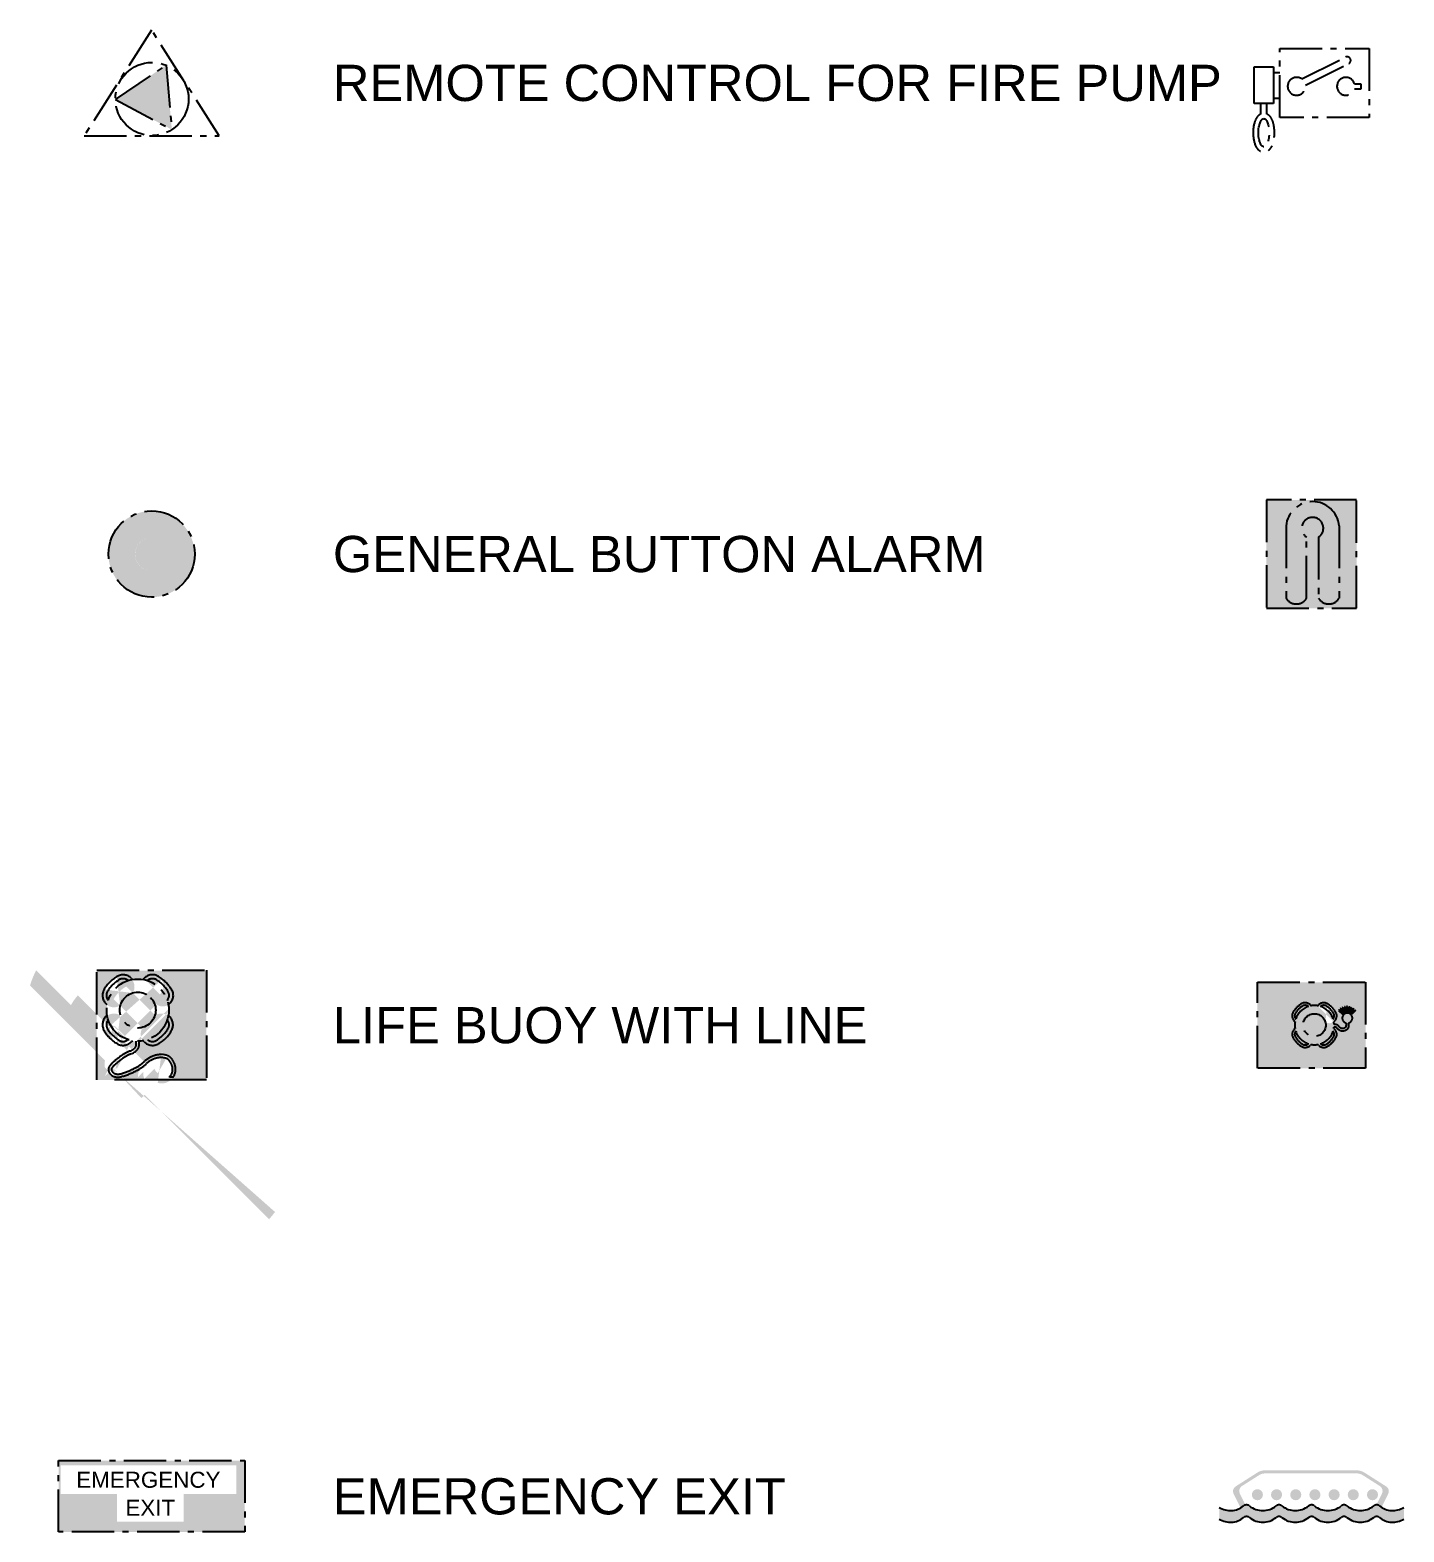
# Model space of a CAD drawing. Header units: metres. Extents: x -19 to 299, y -136 to 153.
# Drawn here: x 197.49 to 220.23, y -135.37 to -110.5 of the extents above; entities that cross this region are included whole.
import ezdxf

# ---------------------------------------------------------------- set-up
doc = ezdxf.new("R2010")
doc.units = ezdxf.units.M
doc.header["$LTSCALE"] = 0.2
doc.linetypes.add('DASHDOT', pattern=[3.556, 2.54, -0.508, 0, -0.508])
for name, color, linetype in [('BLOCKS', 7, 'Continuous'), ('dotted', 140, 'DASHDOT'), ('INER2', 151, 'Continuous'), ('out line', 230, 'Continuous'), ('SYMBOL', 31, 'Continuous'), ('TEXT', 6, 'Continuous'), ('VENT', 210, 'Continuous')]:
    doc.layers.add(name, color=color, linetype=linetype)
doc.styles.add('ARIAL', font='arial.ttf')
pattern_1 = [(0, (0, 0), (4.7625, 2.749630645), [3.175, -6.35]), (120, (0, 0), (-4.7624999896, 2.749630663), [3.175, -6.35]), (60, (0, 0), (1.04e-08, 5.499261308), [-6.35, 3.175])]

# ---------------------------------------------------------------- blocks, each defined once
blk = doc.blocks.new('RCFP')
at = {"layer": 'VENT'}
blk.add_hatch(color=1, dxfattribs=at).paths.add_polyline_path([(-2247.2735376031665, -972.2372205101065), (-2247.881079440926, -972.6497695730632), (-2247.203107097888, -973.0099432821144)])
at = {"layer": 'dotted', "color": 6}
for p, q in [((-2247.4456766638464, -971.8148074636046), (-2248.25504552254, -973.0835184037397)), ((-2247.4456766638464, -971.8148074636046), (-2248.25504552254, -973.0835184037398)), ((-2246.636307805153, -973.0835184037397), (-2247.4456766638464, -971.8148074636046)), ((-2246.636307805153, -973.0835184037398), (-2247.4456766638464, -971.8148074636046)), ((-2247.8806694748914, -972.6497695730632), (-2247.273127637132, -972.2372205101065)), ((-2247.273127637132, -972.2372205101065), (-2247.2026971318533, -973.0099432821144)), ((-2247.8806694748914, -972.6497695730632), (-2247.2026971318533, -973.0099432821144)), ((-2248.25504552254, -973.0835184037397), (-2246.636307805153, -973.0835184037397)), ((-2248.25504552254, -973.0835184037398), (-2246.636307805153, -973.0835184037398))]:
    blk.add_line(p, q, dxfattribs=at)
blk.add_circle((-2247.441980965568, -972.6421819086859), 0.43875412347152, dxfattribs=at)
blk = doc.blocks.new('FPR-REMOTE CONTROL FOR FIRE PUMP')
at = {"layer": 'dotted', "color": 51, "xscale": 0.45989954711139, "yscale": 0.45989954711139}
blk.add_blockref('RCFP', (1033.5992488551542, 447.22892962204605), dxfattribs=at)
blk = doc.blocks.new('FP-REMOTE CONTROL FOR FIRE PUMP')
at = {"xscale": 3, "yscale": 3}
blk.add_blockref('FPR-REMOTE CONTROL FOR FIRE PUMP', (0, 0), dxfattribs=at)
blk = doc.blocks.new('RFP')
at = {"layer": 'dotted'}
h = blk.add_hatch(dxfattribs=at)
h.set_pattern_fill('HONEY')
h.set_pattern_definition(pattern_1)
h.paths.add_polyline_path([(-2246.964550476286, -977.0880214317647), (-2248.0374492173733, -977.0880214317647), (-2248.0374492173733, -977.9159430617638), (-2246.964550476286, -977.9159430617638)])
h.paths.add_polyline_path([(-2247.1394688875434, -977.513513386957), (-2247.0633356754765, -977.513513386957), (-2247.0633356754765, -977.5775411628232), (-2247.1411480220922, -977.5775411628232, -6.55822689948533)])
h.paths.add_polyline_path([(-2247.7729531636933, -977.4548343920808), (-2247.2471818668578, -977.1925422235755, -1), (-2247.208680743976, -977.2697186998026), (-2247.7280746659953, -977.5288293795502, -4.75641602882299)])
h = blk.add_hatch(dxfattribs=at)
h.set_pattern_fill('HONEY')
h.set_pattern_definition(pattern_1)
h.paths.add_polyline_path([(-2248.1130609909414, -977.3094359083893), (-2248.344916057438, -977.3094359083892), (-2248.344916057438, -977.7509769913293), (-2248.113060990941, -977.7509769913293)])
at = {"layer": 'dotted', "color": 6}
for p, q in [((-2247.7725431978574, -977.4548343921799), (-2247.246771900823, -977.1925422235757)), ((-2247.7276647001445, -977.5288293796422), (-2247.2082707779414, -977.2697186998028)), ((-2248.1126510249064, -977.3775743639595), (-2248.0370392513387, -977.3775743639595)), ((-2248.1126510249064, -977.6855631012709), (-2248.0370392513387, -977.6855631012709)), ((-2248.2626199052474, -977.8746868642995), (-2248.2626199052474, -977.7509769913296)), ((-2248.192001721836, -977.8746680436972), (-2248.192001721836, -977.7509769913296))]:
    blk.add_line(p, q, dxfattribs=at)
for points in [[(-2248.0370392513387, -977.0880214317649), (-2246.9641405102516, -977.0880214317649), (-2246.9641405102516, -977.915943061764), (-2248.0370392513387, -977.915943061764)], [(-2248.344506091403, -977.3094359083896), (-2248.1126510249064, -977.3094359083896), (-2248.1126510249064, -977.7509769913296), (-2248.344506091403, -977.7509769913296)]]:
    blk.add_lwpolyline(points, close=True, dxfattribs=at)
blk.add_lwpolyline([(-2247.139058921509, -977.5135133869572), (-2247.062925709442, -977.5135133869572), (-2247.062925709442, -977.5775411628235), (-2247.1407380560577, -977.5775411628235)], dxfattribs=at)
for centre, radius, start, end in [((-2247.2275213393827, -977.2311304616893), 0.04312349981731, 296.5132883742376, 116.5132883740315), ((-2247.834202465234, -977.5428382472581), 0.10745484541843, 54.98326935206136, 7.4909626617393545), ((-2247.242434916654, -977.5428382472581), 0.10745484541843, 15.837146864976056, 341.1583671925018)]:
    blk.add_arc(centre, radius, start, end, dxfattribs=at)
blk.add_ellipse((-2248.2272726965352, -978.0997914442921), major_axis=(0, -0.16897607447556), ratio=0.38401320601545, dxfattribs=at)
blk.add_open_spline([(-2248.262619905241, -977.874686864314), (-2248.28438064246, -977.8839508730358), (-2248.2988667578597, -977.8989798308784), (-2248.32082566888, -977.9298738399707), (-2248.3286640476667, -977.9466843706587), (-2248.351387690948, -978.0114491485353), (-2248.3576333607753, -978.0680099218748), (-2248.352440020882, -978.178561440566), (-2248.342222673278, -978.2304745201544), (-2248.3071259857197, -978.2912750361414), (-2248.292759886379, -978.3098309665489), (-2248.2565164026637, -978.3282336012647), (-2248.242039513971, -978.3321924810488), (-2248.2272726965352, -978.3321924810488), (-2248.204244446944, -978.3321924810488), (-2248.183015852894, -978.3224729337813), (-2248.153513581177, -978.2986825627542), (-2248.1434756189083, -978.2848361555051), (-2248.116858204867, -978.2373549808215), (-2248.107138319442, -978.1985945425212), (-2248.0972657964585, -978.1141668009932), (-2248.09795661097, -978.0691091181396), (-2248.109536180242, -977.9933986414354), (-2248.1182131361575, -977.9618423681806), (-2248.144507720374, -977.9115405630473), (-2248.16017345989, -977.8892581052874), (-2248.1902973892875, -977.875394150578), (-2248.191143948242, -977.8750240902102), (-2248.192001721844, -977.874668043716)], degree=3, knots=[3.30381677122717, 3.30381677122717, 3.30381677122717, 3.30381677122717, 3.63693375989395, 3.63693375989395, 3.97206844332992, 3.97206844332992, 4.83411499815853, 4.83411499815853, 5.69616155298713, 5.69616155298713, 6.09061863107226, 6.09061863107226, 6.28318530717959, 6.28318530717959, 6.28318530717959, 6.58348518557894, 6.58348518557894, 6.88378506397829, 6.88378506397829, 7.55839541778089, 7.55839541778089, 8.23300577158349, 8.23300577158349, 8.79119219280522, 8.79119219280522, 9.24984970020157, 9.24984970020157, 9.26291646682629, 9.26291646682629, 9.26291646682629, 9.26291646682629], dxfattribs=at)
blk = doc.blocks.new('FPR-REMOTE COROLLED FIRE PUMP')
at = {"layer": 'dotted', "color": 51, "xscale": 0.45989954711139, "yscale": 0.45989954711139}
blk.add_blockref('RFP', (1033.695299620605, 449.55271893577265), dxfattribs=at)
blk = doc.blocks.new('FP-REMOTE COROLLED FIRE PUMP')
at = {"xscale": 3, "yscale": 3}
blk.add_blockref('FPR-REMOTE COROLLED FIRE PUMP', (0, 0), dxfattribs=at)
blk = doc.blocks.new('GA')
at = {"layer": 'dotted'}
blk.add_hatch(color=51, dxfattribs=at).paths.add_polyline_path([(-2247.6790578113328, -988.6918878887591, 1), (-2247.2812296520456, -988.6918878887591, 1)])
at = {"layer": 'SYMBOL'}
h = blk.add_hatch(color=10, dxfattribs=at)
edge = h.paths.add_edge_path()
edge.add_arc((-2247.4815564165838, -988.6918878887591), 0.19891407964369, 0, 360.0000000000002)
edge = h.paths.add_edge_path()
edge.add_arc((-2247.4815564165838, -988.6918878887591), 0.51717660707359, 0, 360.0000000000002)
at = {"layer": 'dotted', "color": 6}
blk.add_circle((-2247.4797952145136, -988.6908113319879), 0.51717660707359, dxfattribs=at)
blk = doc.blocks.new('FPR-GENERAL BUTTON ALARM')
at = {"layer": 'dotted', "color": 51, "xscale": 0.45989954711139, "yscale": 0.45989954711139}
blk.add_blockref('GA', (1033.614939961154, 454.69845636477385), dxfattribs=at)
blk = doc.blocks.new('FP-GENERAL BUTTON ALARM')
at = {"xscale": 3, "yscale": 3}
blk.add_blockref('FPR-GENERAL BUTTON ALARM', (0, 0), dxfattribs=at)
blk = doc.blocks.new('LJ')
at = {"layer": 'dotted'}
blk.add_hatch(color=51, dxfattribs=at).paths.add_polyline_path([(-2247.773030828383, -989.9803595086174), (-2247.773030828383, -990.8477617856424, 0.55707684711611), (-2247.526595430245, -990.8477617856423), (-2247.526595430245, -990.1147350645149, -3.32216852487767), (-2247.383562662109, -990.1147350645149), (-2247.383562662109, -990.8477617856425, 0.5570768471147), (-2247.1371272639713, -990.8477617856424), (-2247.1371272639713, -989.9803595086174, 0.92057036319482)])
at = {"layer": 'out line'}
h = blk.add_hatch(color=80, dxfattribs=at)
h.paths.add_polyline_path([(-2248.0067055316404, -990.9656272401186), (-2246.926420331418, -990.9656272401186), (-2246.926420331418, -989.6672839523537), (-2248.0067055316404, -989.6672839523537)])
h.paths.add_polyline_path([(-2247.1371272639713, -989.9803595086156), (-2247.1371272639713, -990.8477617856428, -0.55707684711471), (-2247.383562662109, -990.8477617856431), (-2247.383562662109, -990.114735064515, 3.3221685248738), (-2247.526595430245, -990.114735064515), (-2247.526595430245, -990.8477617856425, -0.55707684711616), (-2247.773030828383, -990.8477617856428), (-2247.773030828383, -989.9803595086197, -0.92057036319669)])
at = {"layer": 'dotted', "color": 6}
for p, q in [((-2246.9246591293477, -989.6662073955823), (-2248.00494432957, -989.6662073955823)), ((-2248.00494432957, -989.6662073955823), (-2248.00494432957, -990.9645506833472)), ((-2246.9246591293477, -990.9645506833472), (-2246.9246591293477, -989.6662073955823)), ((-2247.771269626313, -989.9792829518461), (-2247.771269626313, -990.8466852288714)), ((-2247.5248342281748, -990.8466852288714), (-2247.5248342281748, -990.1136585077436)), ((-2247.381801460039, -990.1136585077436), (-2247.381801460039, -990.8466852288714)), ((-2247.135366061901, -989.9792829518462), (-2247.135366061901, -990.8466852288714)), ((-2248.00494432957, -990.9645506833472), (-2246.9246591293477, -990.9645506833472))]:
    blk.add_line(p, q, dxfattribs=at)
for centre, radius, start, end in [((-2247.453317844107, -990.0056272770282), 0.31904131280642, 4.736500151010394, 175.26349984898943), ((-2247.453317844107, -990.0056272770282), 0.12955824944799, 303.50445198960375, 236.4955480103963), ((-2247.648051927244, -990.7704130031625), 0.14491395301503, 211.7576655662388, 328.2423344337807), ((-2247.25858376097, -990.7704130031625), 0.14491395301503, 211.7576655662388, 328.2423344337807)]:
    blk.add_arc(centre, radius, start, end, dxfattribs=at)
blk = doc.blocks.new('FPR-LIFE JAKET')
at = {"layer": 'dotted', "color": 51, "xscale": 0.45989954711139, "yscale": 0.45989954711139}
blk.add_blockref('LJ', (1033.6084494521851, 455.4458418716804), dxfattribs=at)
blk = doc.blocks.new('FP-LIFE JAKET')
at = {"xscale": 3, "yscale": 3}
blk.add_blockref('FPR-LIFE JAKET', (0, 0), dxfattribs=at)
blk = doc.blocks.new('LL')
at = {"layer": 'INER2'}
h = blk.add_hatch(color=80, dxfattribs=at)
h.paths.add_polyline_path([(-2246.80423195841, -1000.9289823772866), (-2248.1183855190848, -1000.9289823772866), (-2248.1183855190848, -1002.2431359380087), (-2246.80423195841, -1002.2431359380087)])
edge = h.paths.add_edge_path()
edge.add_ellipse((-2247.345277985527, -1001.583946836352), major_axis=(0.09869918022806, 0.09869918022806), ratio=1, start_angle=-4.469029590836726e-10, end_angle=76.92604696978987, ccw=False)
edge.add_ellipse((-2247.5716534089484, -1001.4644668094231), major_axis=(0.27953462914209, 0.27953462914208), ratio=1, start_angle=74.27187296608327, end_angle=105.7281270334152, ccw=False)
edge.add_ellipse((-2247.4521733820225, -1001.690842232851), major_axis=(0.09869918022812, 0.09869918022812), ratio=1, start_angle=103.07395303043802, end_angle=179.9999999989593, ccw=False)
edge.add_line((-2247.5508725622485, -1001.7895414130809), (-2247.56585931611, -1001.7745546592188))
edge.add_ellipse((-2247.6288773940987, -1001.4072428242694), major_axis=(-0.26352349254581, 0.26352349254581), ratio=1, start_angle=-144.73520579494686, end_angle=-137.6145888273918, ccw=False)
edge.add_ellipse((-2247.9135111860483, -1001.8018342489626), major_axis=(-0.21386986566583, 0.21386986566583), ratio=1, start_angle=130.77161486680023, end_angle=142.32937392292047, ccw=False)
edge.add_ellipse((-2247.6834532322882, -1001.8314655562154), major_axis=(0.04985055338821, 0.04985055338821), ratio=0.99999999999999, start_angle=52.29687619514931, end_angle=87.5582771450097, ccw=False)
edge.add_ellipse((-2247.786557111085, -1001.7380547266459), major_axis=(0.14822662620709, 0.14822662620709), ratio=1, start_angle=87.30468710432814, end_angle=112.94593806562034, ccw=False)
edge.add_ellipse((-2247.5165725930965, -1002.4036013744741), major_axis=(-0.35963360314112, 0.35963360314112), ratio=0.99999999999999, start_angle=-22.908825434251018, end_angle=-8.54471001927747)
edge.add_ellipse((-2247.057780487226, -1003.0249096650103), major_axis=(-0.9057627901528, 0.9057627901528), ratio=0.99999999999997, start_angle=-8.551976706235537, end_angle=-3.586703876913729)
edge.add_ellipse((-2247.7541484554768, -1002.2385166344299), major_axis=(-0.16302501618839, 0.16302501618839), ratio=0.99999999999998, start_angle=-4.098285372244617, end_angle=7.535268623032124)
edge.add_ellipse((-2247.9096960709257, -1002.1198349838953), major_axis=(-0.02467896452429, 0.02467896452429), ratio=0.99999999999999, start_angle=6.85483811888914, end_angle=69.53974751107037)
edge.add_ellipse((-2247.8814971289194, -1002.10725155711), major_axis=(-0.04651340667389, 0.04651340667389), ratio=0.99999999999999, start_angle=69.30901245554612, end_angle=120.69192002707142)
edge.add_ellipse((-2247.8665137180287, -1002.0554510069287), major_axis=(-0.08463282108701, 0.08463282108701), ratio=1, start_angle=119.87001333912194, end_angle=151.27886786685266)
edge.add_ellipse((-2248.0590271140054, -1001.3528303065755), major_axis=(-0.59976212323009, 0.59976212323009), ratio=1, start_angle=150.45754678123632, end_angle=163.19241341598186)
edge.add_ellipse((-2247.9148202635674, -1001.6200008591711), major_axis=(0.38508269041672, 0.38508269041672), ratio=0.99999999999999, start_angle=253.0999822168512, end_angle=267.41463695411403)
edge.add_ellipse((-2247.3300570312126, -1002.2599758022777), major_axis=(-0.2279083260412, 0.2279083260412), ratio=1, start_angle=362.57408581503904, end_angle=383.0217668398552, ccw=False)
edge.add_ellipse((-2247.3446564586084, -1002.2224521301425), major_axis=(-0.1994401169149, 0.1994401169149), ratio=1, start_angle=382.9191879628374, end_angle=402.24534539863936, ccw=False)
edge.add_ellipse((-2247.347563346996, -1002.1549206406011), major_axis=(-0.1516447287251, 0.1516447287251), ratio=1, start_angle=402.1539788196688, end_angle=424.73833828878634, ccw=False)
edge.add_ellipse((-2247.3148517650748, -1002.0653345697976), major_axis=(-0.08420884104325, 0.08420884104325), ratio=0.99999999999999, start_angle=295.5186442541489, end_angle=295.54801605306267)
edge.add_ellipse((-2247.3148517650748, -1002.0653345697976), major_axis=(-0.08420884104325, 0.08420884104325), ratio=0.99999999999999, start_angle=64.48135574585137, end_angle=97.77144858054231, ccw=False)
edge.add_ellipse((-2247.4078968260956, -1002.1371045494711), major_axis=(0.16729899317936, 0.16729899317936), ratio=0.99999999999999, start_angle=7.5647783792269365, end_angle=28.664219752720044, ccw=False)
edge.add_ellipse((-2247.339840448857, -1002.1176213399909), major_axis=(-0.11724410823853, 0.11724410823853), ratio=1, start_angle=118.51035159114952, end_angle=166.37076005842502, ccw=False)
edge.add_line((-2247.201881909261, -1002.2111530960726), (-2247.2494654069874, -1002.2111530960726))
edge.add_ellipse((-2247.3524445369762, -1002.1108906075576), major_axis=(0.10162988688481, 0.10162988688481), ratio=0.99999999999989, start_angle=270.7658019237687, end_angle=283.93409920371346)
edge.add_ellipse((-2247.3400766608197, -1002.1175904913789), major_axis=(0.09169524250243, 0.09169524250243), ratio=1, start_angle=283.64992350886035, end_angle=331.46896483774776)
edge.add_ellipse((-2247.409173033456, -1002.1377516003959), major_axis=(0.1425909071162, 0.1425909071162), ratio=0.99999999999999, start_angle=331.39663310427244, end_angle=352.3743687660981)
edge.add_ellipse((-2247.314891999406, -1002.0653943707041), major_axis=(-0.05855429750159, 0.05855429750159), ratio=1, start_angle=262.1870100926646, end_angle=295.34513754066717)
edge.add_ellipse((-2247.3476193913802, -1002.1552953466975), major_axis=(-0.12620453950217, 0.12620453950217), ratio=1, start_angle=-64.84171351032549, end_angle=-42.171502781158985)
edge.add_ellipse((-2247.3430408212785, -1002.2297896410097), major_axis=(-0.17897667171328, 0.17897667171328), ratio=1, start_angle=-41.96846191951006, end_angle=-23.19607144144773)
edge.add_ellipse((-2247.327415275472, -1002.2641705025109), major_axis=(-0.20565600668858, 0.20565600668858), ratio=1, start_angle=-22.85376908523309, end_angle=-2.7420835708840503)
edge.add_ellipse((-2247.9154730928735, -1001.6190773770574), major_axis=(0.41157902175665, 0.41157902175665), ratio=1, start_angle=92.6011972991891, end_angle=106.88418352453138, ccw=False)
edge.add_ellipse((-2248.061195156852, -1001.3474166590889), major_axis=(0.62956330904496, 0.62956330904496), ratio=1, start_angle=106.85169673659198, end_angle=119.49834306190075, ccw=False)
edge.add_ellipse((-2247.866547716223, -1002.0520600771018), major_axis=(0.11264613068576, 0.11264613068576), ratio=1, start_angle=119.22474841798106, end_angle=149.62637037158905, ccw=False)
edge.add_ellipse((-2247.8811423212233, -1002.1068287067751), major_axis=(0.07256824924755, 0.07256824924755), ratio=0.99999999999999, start_angle=149.4634868064519, end_angle=200.53558071897953, ccw=False)
edge.add_ellipse((-2247.909416638969, -1002.11986831753), major_axis=(-0.05055198392485, 0.05055198392485), ratio=1, start_angle=290.6635764979118, end_angle=352.9418378723577, ccw=False)
edge.add_ellipse((-2247.749990315556, -1002.2424325343104), major_axis=(0.19274595358133, 0.19274595358133), ratio=1, start_angle=262.6545851211525, end_angle=273.9084316314428, ccw=False)
edge.add_ellipse((-2247.0498784469337, -1003.0346920549993), major_axis=(0.94034944282033, 0.94034944282033), ratio=0.99999999999994, start_angle=273.61018129440225, end_angle=278.52849929015133, ccw=False)
edge.add_ellipse((-2247.5163211961594, -1002.4040498493575), major_axis=(-0.38569716049442, 0.38569716049442), ratio=0.99999999999998, start_angle=368.5519250220112, end_angle=382.9016104309092, ccw=False)
edge.add_ellipse((-2247.785680403385, -1001.7393126416034), major_axis=(0.12146688356441, 0.12146688356441), ratio=0.99999999999998, start_angle=246.93125537336508, end_angle=272.81811944994774)
edge.add_ellipse((-2247.6854449722086, -1001.8305398558799), major_axis=(-0.02563073146679, 0.02563073146679), ratio=0.99999999999997, start_angle=183.28316122690603, end_angle=216.86168543508873)
edge.add_ellipse((-2247.9197671994452, -1001.8012277384746), major_axis=(0.19260948683971, 0.19260948683971), ratio=1, start_angle=307.7355917374139, end_angle=319.592583401717)
edge.add_ellipse((-2247.6288773940987, -1001.4072428242694), major_axis=(-0.26352349254581, 0.26352349254581), ratio=1, start_angle=-132.02017513238047, end_angle=-125.20617119074734, ccw=False)
edge.add_line((-2247.6922712595087, -1001.7744899890992), (-2247.7068822259484, -1001.7895414130809))
edge.add_ellipse((-2247.805581406175, -1001.690842232851), major_axis=(0.09869918022805, 0.09869918022805), ratio=1, start_angle=90.00000000103671, end_angle=166.92604696955746, ccw=False)
edge.add_ellipse((-2247.645297207889, -1001.4236626380606), major_axis=(0.3190028602251, 0.3190028602251), ratio=1, start_angle=166.2589099582007, end_angle=193.7410900346662, ccw=False)
edge.add_ellipse((-2247.91247680267, -1001.583946836352), major_axis=(-0.09869918022804, 0.09869918022804), ratio=1, start_angle=283.0739530285711, end_angle=360.00000000104586, ccw=False)
edge.add_line((-2248.011175982896, -1001.4852476561223), (-2247.9961375478265, -1001.4705613976179))
edge.add_ellipse((-2247.6288773940987, -1001.4072428242694), major_axis=(-0.26352349254581, 0.26352349254581), ratio=1, start_angle=-54.78208238483626, end_angle=-35.210000435533686, ccw=False)
edge.add_line((-2247.996128794906, -1001.3438735032048), (-2248.011175982896, -1001.3292379924168))
edge.add_ellipse((-2247.91247680267, -1001.2305388121868), major_axis=(0.09869918022807, 0.09869918022807), ratio=1, start_angle=179.99999999896505, end_angle=256.92604697141917, ccw=False)
edge.add_ellipse((-2247.6318059463197, -1001.4043142720485), major_axis=(-0.33212344976731, 0.33212344976731), ratio=1, start_angle=346.8117630079156, end_angle=373.188236989789, ccw=False)
edge.add_ellipse((-2247.805581406175, -1001.1236434156879), major_axis=(0.09869918022806, 0.09869918022806), ratio=1, start_angle=283.07395303044353, end_angle=359.99999999895283, ccw=False)
edge.add_line((-2247.7068822259484, -1001.024944235458), (-2247.6916227613997, -1001.0398843057492))
edge.add_ellipse((-2247.6288773940987, -1001.4072428242694), major_axis=(-0.26352349254581, 0.26352349254581), ratio=1, start_angle=35.30733075392766, end_angle=54.735205794946694, ccw=False)
edge.add_line((-2247.56585931611, -1001.0399309893203), (-2247.550872562247, -1001.0249442354565))
edge.add_ellipse((-2247.452970390147, -1001.1166880764312), major_axis=(0.09487298788054, 0.09487298788054), ratio=1, start_angle=268.1401009598941, end_angle=348.78594601237955, ccw=False)
edge.add_ellipse((-2247.6288773940987, -1001.4072428242694), major_axis=(-0.33497543001816, 0.33497543001816), ratio=1, start_angle=76.9260469660731, end_angle=103.07395303020996, ccw=False)
edge.add_ellipse((-2247.3286562808444, -1001.2324434832877), major_axis=(-0.08973819975062, 0.08973819975062), ratio=1, start_angle=98.37042792621105, end_angle=184.70352510891644, ccw=False)
edge.add_line((-2247.246578805329, -1001.3292379924449), (-2247.2615655591517, -1001.3442247462679))
edge.add_ellipse((-2247.6288773940987, -1001.4072428242694), major_axis=(-0.26352349254581, 0.26352349254581), ratio=1, start_angle=-234.73520579699948, end_angle=-215.26479420300097, ccw=False)
edge.add_line((-2247.2615655591517, -1001.4702609022709), (-2247.2465788053005, -1001.4852476561227))
edge = h.paths.add_edge_path()
edge.add_ellipse((-2247.6288773940987, -1001.4072428242694), major_axis=(0.15214687847658, 0.15214687847658), ratio=1, start_angle=0, end_angle=360.0000000000002)
at = {"layer": 'dotted', "color": 6}
for p, q in [((-2248.1166823725607, -1000.9248155677204), (-2246.802528811886, -1000.9248155677204)), ((-2248.1166823725607, -1002.2389691284424), (-2248.1166823725607, -1000.9248155677204)), ((-2246.802528811886, -1000.9248155677204), (-2246.802528811886, -1002.2389691284424)), ((-2247.7051790794244, -1001.0207774258917), (-2247.689919614881, -1001.0357174961774)), ((-2247.5641561695807, -1001.0357641797483), (-2247.5491694157245, -1001.0207774258917)), ((-2247.9944256483764, -1001.339706693644), (-2248.009472836372, -1001.3250711828503)), ((-2247.244875658777, -1001.3250711828503), (-2247.259862412633, -1001.3400579367069)), ((-2248.009472836372, -1001.4810808465559), (-2247.994434401297, -1001.466394588046)), ((-2247.259862412633, -1001.4660940926991), (-2247.244875658777, -1001.4810808465559)), ((-2247.69056811299, -1001.7703231795383), (-2247.7051790794244, -1001.7853746035146)), ((-2247.5491694157245, -1001.7853746035146), (-2247.5641561695807, -1001.7703878496577)), ((-2247.201185703975, -1002.2069862865063), (-2247.247762260464, -1002.2069862865063))]:
    blk.add_line(p, q, dxfattribs=at)
for centre, major_axis, ratio, start_param, end_param in [((-2247.803878259651, -1001.1194766061216), (0.09869918022806, 0.09869918022806), 1, 1.828e-11, 1.34261280016257), ((-2247.451267243623, -1001.1125212668649), (0.09487298788054, 0.09487298788054), 1, 0.19572216458038, 1.60325768879943), ((-2247.6301027997956, -1001.4001474624822), (-0.33212344976731, 0.33212344976731), 1, -0.23017815800512, 0.23017815804519), ((-2247.6271742475747, -1001.4030760147031), (-0.26352349254581, 0.26352349254581), 1, 3.92699081698724, 10.21017612416683), ((-2247.6271742475747, -1001.4030760147031), (0.30200221158132, 0.30200221158132), 1, 1.34261280010177, 1.79897985342315), ((-2247.803878259651, -1001.1194766061215), (0.06572596179121, 0.06572596179121), 1, 0.07585349211671, 1.34261280016252), ((-2247.4504702354984, -1001.1194766061215), (-0.06572596179118, 0.06572596179118), 1, -1.34261280016279, -0.07585349211796), ((-2247.6271742475747, -1001.4030760147031), (-0.30200221158132, 0.30200221158132), 1, 4.48420545375644, 4.94057250707782), ((-2247.6271742475747, -1001.4030760147031), (-0.33497543001816, 0.33497543001816), 1, 4.48420545375644, 4.94057250707782), ((-2247.910773656146, -1001.2263720026205), (0.09869918022807, 0.09869918022807), 1, 1.79897985339472, 3.14159265360786), ((-2247.910773656146, -1001.2263720026205), (0.06572596179122, 0.06572596179122), 1, 1.79897985339462, 3.06573916150897), ((-2247.6271742475747, -1001.4030760147031), (0.15214687847658, 0.15214687847658), 1, 5.49778714378214, 11.78097245096172), ((-2247.343574839003, -1001.2263720026205), (-0.06572596179122, 0.06572596179122), 1, 3.21744614567081, 4.48420545378473), ((-2247.3269531343203, -1001.2282766737214), (-0.08973819975062, 0.08973819975062), 1, 3.05950065398898, 4.56629745327143), ((-2247.910773656146, -1001.5797800267856), (-0.09869918022804, 0.09869918022804), 1, -1.825e-11, 1.34261280019524), ((-2247.343574839003, -1001.5797800267856), (0.09869918022806, 0.09869918022806), 1, 4.94057250701294, 6.28318530718739), ((-2247.643594061365, -1001.4194958284942), (0.3190028602251, 0.3190028602251), 1, 2.90176538967189, 3.38141991763219), ((-2247.910773656146, -1001.5797800267856), (-0.06572596179121, 0.06572596179121), 1, 0.0758534920812, 1.34261280019468), ((-2247.6271742475747, -1001.4030760147031), (-0.30200221158132, 0.30200221158132), 0.99999999999999, 1.34261280016664, 1.79897985348802), ((-2247.6271742475747, -1001.4030760147031), (0.30200221158132, 0.30200221158132), 1, 4.48420545369156, 4.94057250701294), ((-2247.5699502624243, -1001.4602999998568), (0.27953462914209, 0.27953462914208), 1, 4.43788137847967, 4.98689658229847), ((-2247.343574839003, -1001.5797800267856), (-0.06572596179122, 0.06572596179122), 1, 3.36977618019005, 4.63653548830139), ((-2247.803878259651, -1001.6866754232847), (0.09869918022805, 0.09869918022805), 1, 3.36977618022211, 4.7123889803666), ((-2247.803878259651, -1001.6866754232847), (0.06572596179124, 0.06572596179124), 1, 3.36977618022236, 4.6365354882657), ((-2247.783977256861, -1001.7351458320372), (0.12146688356441, 0.12146688356441), 0.99999999999998, 4.30976343234816, 4.76157444350077), ((-2247.6837418256846, -1001.8263730463136), (-0.02563073146679, 0.02563073146679), 0.99999999999997, 3.19889462687312, 3.78495043226653), ((-2247.918064052921, -1001.7970609289082), (0.19260948683971, 0.19260948683971), 1, 5.37099930139093, 5.57794284531454), ((-2247.681750085764, -1001.8272987466491), (0.04985055338821, 0.04985055338821), 0.99999999999999, 4.75500508362547, 5.37043262906638), ((-2247.911808039524, -1001.7976674393963), (-0.21386986566583, 0.21386986566583), 1, 3.79906910992247, 4.00079005960396), ((-2247.4504702354984, -1001.6866754232847), (0.09869918022812, 0.09869918022812), 1, 3.14159265360796, 4.48420545375246), ((-2247.4504702354984, -1001.6866754232847), (0.06572596179121, 0.06572596179121), 1, 3.2174461457083, 4.48420545375231), ((-2247.7482871690318, -1002.2382657247441), (0.19274595358133, 0.19274595358133), 1, 1.50258132623712, 1.69899800135576), ((-2247.0481753004096, -1003.030525245433), (0.94034944282033, 0.94034944282033), 0.99999999999994, 1.42194593392776, 1.50778677661367), ((-2247.056077340702, -1003.0207428554442), (-0.9057627901528, 0.9057627901528), 0.99999999999997, -0.14926015107767, -0.06259979194619), ((-2247.5146180496354, -1002.3998830397912), (-0.38569716049442, 0.38569716049442), 0.99999999999998, -0.39970850602844, -0.14925924901778), ((-2247.5148694465724, -1002.3994345649078), (-0.35963360314112, 0.35963360314112), 0.99999999999999, -0.3998344315923, -0.14913332346454), ((-2247.784853964561, -1001.7338879170795), (0.14822662620709, 0.14822662620709), 1, 4.31190681118091, 4.75943106478562), ((-2247.9131171170434, -1001.6158340496048), (0.38508269041672, 0.38508269041672), 0.99999999999999, 4.41742802642315, 4.66726588287459), ((-2247.9137699463495, -1001.614910567491), (0.41157902175665, 0.41157902175665), 1, 4.41770438637064, 4.66698952301986), ((-2247.3283538846886, -1002.2558089927114), (-0.2279083260412, 0.2279083260412), 1, -0.40180563098192, -0.04492627270131), ((-2247.325712128948, -1002.2600036929446), (-0.20565600668858, 0.20565600668858), 1, -0.39887351702781, -0.04785838667677), ((-2247.3429533120843, -1002.2182853205763), (-0.1994401169149, 0.1994401169149), 1, -0.7373203708485, -0.40001529183496), ((-2247.3413376747544, -1002.2256228314434), (-0.17897667171328, 0.17897667171328), 1, -0.73248784249331, -0.40484782018109), ((-2247.345860200472, -1002.1507538310348), (-0.1516447287251, 0.1516447287251), 1, -1.13200724430772, -0.73572572321917), ((-2247.345916244856, -1002.1511285371312), (-0.12620453950217, 0.12620453950217), 1, -1.13170139339007, -0.73603157404517), ((-2247.313188852882, -1002.0612275611378), (-0.05855429750159, 0.05855429750159), 1, 4.5760265820766, 5.15474507984015), ((-2247.3131486185507, -1002.0611677602313), (-0.08420884104325, 0.08420884104325), 0.99999999999999, 4.57675161500478, 5.158285977863), ((-2247.407469886932, -1002.1335847908297), (0.1425909071162, 0.1425909071162), 0.99999999999999, 5.78396237769319, 6.15009293460508), ((-2247.4061936795715, -1002.132937739905), (0.16729899317936, 0.16729899317936), 0.99999999999999, 5.78290029497942, 6.1511550172784), ((-2247.907713492445, -1002.1157015079636), (-0.05055198392485, 0.05055198392485), 1, 0.12318816826692, 1.21014888166861), ((-2247.879439174699, -1002.1026618972089), (0.07256824924755, 0.07256824924755), 0.99999999999999, 2.78317915623454, 3.6745553508959), ((-2247.9079929244017, -1002.1156681743291), (-0.02467896452429, 0.02467896452429), 0.99999999999999, 0.11963949486583, 1.21369755507371), ((-2247.8797939823953, -1002.1030847475437), (-0.04651340667389, 0.04651340667389), 0.99999999999999, 1.20967046865504, 2.10647138502608), ((-2247.7524453089527, -1002.2343498248636), (-0.16302501618839, 0.16302501618839), 0.99999999999998, -0.07152857343199, 0.13151524749413), ((-2247.864844569699, -1002.0478932675355), (0.11264613068576, 0.11264613068576), 1, 3.67171249638686, 4.20232089742392), ((-2247.8648105715047, -1002.0512841973624), (-0.08463282108701, 0.08463282108701), 1, 2.0921264071772, 2.64031433296603), ((-2248.0573239674814, -1001.3486634970092), (-0.59976212323009, 0.59976212323009), 1, 2.62597957580597, 2.84824492838465), ((-2248.059492010328, -1001.3432498495226), (0.62956330904496, 0.62956330904496), 1, 4.19754577007169, 4.41827138778358), ((-2247.350741390452, -1002.1067237979913), (0.10162988688481, 0.10162988688481), 0.99999999999989, 4.72575474537256, 4.95558488978901), ((-2247.3383735142957, -1002.1134236818126), (0.09169524250243, 0.09169524250243), 1, 4.95062508825968, 5.78522480459601), ((-2247.221235707275, -1002.1890690651564), (0.01901354061228, 0.01901354061228), 0.99999999999997, 4.76850429665972, 5.08849206958985), ((-2247.338137302333, -1002.1134545304246), (-0.11724410823853, 0.11724410823853), 1, 3.3794677651146, 4.21478947421793)]:
    blk.add_ellipse(centre, major_axis=major_axis, ratio=ratio, start_param=start_param, end_param=end_param, dxfattribs=at)
blk = doc.blocks.new('FPR-LIFE BUOY WITH LINE')
at = {"layer": 'dotted', "color": 6}
blk.add_line((0.3025809518458118, -0.30123115679361945), (-0.30179767554363934, -0.30123115679361945), dxfattribs=at)
at = {"layer": 'dotted', "color": 1, "xscale": 0.45989954711139, "yscale": 0.45989954711139}
blk.add_blockref('LL', (1033.6060464011643, 460.62801684276747), dxfattribs=at)
blk = doc.blocks.new('FP-LIFE BUOY WITH LINE')
at = {"xscale": 3, "yscale": 3}
blk.add_blockref('FPR-LIFE BUOY WITH LINE', (0, 0), dxfattribs=at)
blk = doc.blocks.new('LBUOYS')
at = {"layer": 'INER2'}
h = blk.add_hatch(color=80, dxfattribs=at)
h.paths.add_polyline_path([(-2246.8019349036063, -1002.493650619183), (-2248.0979558152103, -1002.493650619183), (-2248.0979558152103, -1003.5255060011002), (-2246.8019349036063, -1003.5255060011002)])
h.paths.add_polyline_path([(-2247.056874254143, -1002.7909249897822), (-2247.0469454737618, -1002.7889500325714), (-2247.034489790999, -1002.851568978427), (-2247.0444185713804, -1002.8535439356378)])
h.paths.add_polyline_path([(-2247.0731252612873, -1002.7964983283172), (-2247.0486925606647, -1002.8554840855256), (-2247.058045267277, -1002.8593581034494), (-2247.0824779678996, -1002.8003723462409)])
h.paths.add_polyline_path([(-2247.0299194207537, -1002.7866541983902), (-2247.019796124065, -1002.7866541983902), (-2247.019796124065, -1002.850499921921), (-2247.0299194207537, -1002.850499921921)])
edge = h.paths.add_edge_path()
edge.add_ellipse((-2247.4161781310922, -1003.0094656299699), major_axis=(0.21171058353236, 0.21171058353236), ratio=0.99999999999998, start_angle=-13.0739530290478, end_angle=13.073953029214522, ccw=False)
edge.add_ellipse((-2247.236938130487, -1002.8977854703002), major_axis=(-0.06237968271022, 0.06237968271022), ratio=0.99999999999977, start_angle=103.07395302921128, end_angle=179.9999999996744, ccw=False)
edge.add_line((-2247.1745584477762, -1002.9601651530096), (-2247.184030349654, -1002.9696370548875))
edge.add_ellipse((-2247.4161781310922, -1003.0094656299699), major_axis=(0.16655165538039, 0.16655165538039), ratio=0.99999999999831, start_angle=35.26479420398664, end_angle=43.14371391518546, ccw=False)
at = {"layer": 'dotted', "color": 6}
for p, q in [((-2247.4637174059817, -1002.7667693898834), (-2247.454245504105, -1002.77624129176)), ((-2247.374588353939, -1002.77624129176), (-2247.3651164520625, -1002.7667693898834)), ((-2247.1168665721543, -1002.8249247389781), (-2247.124024823891, -1002.8320829907148)), ((-2247.124024823891, -1002.8320829907148), (-2247.078879079833, -1002.8772287347731)), ((-2247.071720828096, -1002.8700704830366), (-2247.1168665721543, -1002.8249247389781)), ((-2247.095568210019, -1002.8079324520844), (-2247.103985423592, -1002.8135566543846)), ((-2247.103985423592, -1002.8135566543846), (-2247.0685146400924, -1002.866642433376)), ((-2247.0600974265194, -1002.8610182310756), (-2247.095568210019, -1002.8079324520844)), ((-2247.071364059217, -1002.795421771546), (-2247.0807167658295, -1002.7992957894697)), ((-2247.0807167658295, -1002.7992957894697), (-2247.056284065207, -1002.8582815466781)), ((-2247.078879079833, -1002.8772287347731), (-2247.071720828096, -1002.8700704830366)), ((-2247.0469313585945, -1002.8544075287545), (-2247.071364059217, -1002.795421771546)), ((-2247.0685146400924, -1002.866642433376), (-2247.0600974265194, -1002.8610182310756)), ((-2247.056284065207, -1002.8582815466781), (-2247.0469313585945, -1002.8544075287545)), ((-2247.0451842716916, -1002.7878734758001), (-2247.055113052073, -1002.789848433011)), ((-2247.055113052073, -1002.789848433011), (-2247.0426573693103, -1002.8524673788667)), ((-2247.032728588929, -1002.8504924216559), (-2247.0451842716916, -1002.7878734758001)), ((-2247.0426573693103, -1002.8524673788667), (-2247.032728588929, -1002.8504924216559)), ((-2247.0281582186835, -1002.7855776416192), (-2247.0281582186835, -1002.8494233651498)), ((-2247.018034921995, -1002.7855776416192), (-2247.0281582186835, -1002.7855776416192)), ((-2247.0281582186835, -1002.8494233651498), (-2247.018034921995, -1002.8494233651498)), ((-2247.018034921995, -1002.8494233651498), (-2247.018034921995, -1002.7855776416192)), ((-2247.0134645517496, -1002.8504924216559), (-2247.001008868987, -1002.7878734758001)), ((-2247.003535771368, -1002.8524673788667), (-2247.0134645517496, -1002.8504924216559)), ((-2246.9910800886055, -1002.789848433011), (-2247.003535771368, -1002.8524673788667)), ((-2247.001008868987, -1002.7878734758001), (-2246.9910800886055, -1002.789848433011)), ((-2246.9992617820835, -1002.8544075287545), (-2246.9748290814614, -1002.795421771546)), ((-2246.9899090754716, -1002.8582815466781), (-2246.9992617820835, -1002.8544075287545)), ((-2246.965476374849, -1002.7992957894697), (-2246.9899090754716, -1002.8582815466781)), ((-2246.986095714159, -1002.8610182310756), (-2246.9506249306596, -1002.8079324520844)), ((-2246.977678500586, -1002.866642433376), (-2246.986095714159, -1002.8610182310756)), ((-2246.9422077170866, -1002.8135566543846), (-2246.977678500586, -1002.866642433376)), ((-2246.9748290814614, -1002.795421771546), (-2246.965476374849, -1002.7992957894697)), ((-2246.9744723125823, -1002.8700704830366), (-2246.929326568524, -1002.8249247389781)), ((-2246.9673140608456, -1002.8772287347731), (-2246.9744723125823, -1002.8700704830366)), ((-2246.9221683167875, -1002.8320829907148), (-2246.9673140608456, -1002.8772287347731)), ((-2246.9506249306596, -1002.8079324520844), (-2246.9422077170866, -1002.8135566543846)), ((-2246.929326568524, -1002.8249247389781), (-2246.9221683167875, -1002.8320829907148)), ((-2247.646564710461, -1002.9685604981157), (-2247.6560366123376, -1002.9590885962392)), ((-2247.6560366123376, -1003.0576895501581), (-2247.646564710461, -1003.0482176482815)), ((-2247.1727972457065, -1002.9590885962392), (-2247.182269147583, -1002.9685604981157)), ((-2247.182269147583, -1003.0482176482815), (-2247.1727972457065, -1003.0576895501581)), ((-2247.0356077110177, -1002.9836810364831), (-2247.0356077110177, -1003.0113708560956)), ((-2247.0043014870475, -1002.9836810364831), (-2247.0043014870475, -1003.0113708560956)), ((-2247.454245504105, -1003.2405368546373), (-2247.4637174059817, -1003.2500087565139)), ((-2247.3651164520625, -1003.2500087565139), (-2247.374588353939, -1003.2405368546373))]:
    blk.add_line(p, q, dxfattribs=at)
blk.add_lwpolyline([(-2248.09619461314, -1002.4925740624118), (-2246.800173701536, -1002.4925740624118), (-2246.800173701536, -1003.5244294443291), (-2248.09619461314, -1003.5244294443291)], close=True, dxfattribs=at)
for centre, major_axis, ratio, start_param, end_param in [((-2247.414416929022, -1003.0083890731986), (-0.21171058353239, 0.21171058353239), 0.99999999999994, -0.22818352660787, 0.22818352661096), ((-2247.526097088692, -1002.8291490725937), (0.06237968271023, 0.06237968271023), 0.99999999999993, 6.2831853071792, 7.62579810735885), ((-2247.526097088692, -1002.8291490725936), (0.04154000704855, 0.04154000704855), 0.99999999999982, 0.07585349209839, 1.34261280017905), ((-2247.414416929022, -1003.0083890731986), (-0.16655165538065, 0.16655165538065), 0.99999999999991, -0.95530955788503, -0.61548676890978), ((-2247.3027367693526, -1002.8291490725937), (0.06237968271022, 0.06237968271022), 0.99999999999976, 0.22818352661563, 1.5707963267951), ((-2247.3027367693526, -1002.8291490725936), (0.04154000704855, 0.04154000704855), 0.99999999999965, 0.22818352661536, 1.49494283469493), ((-2247.414416929022, -1003.0083890731986), (0.21171058353236, 0.21171058353236), 0.99999999999998, 6.05500178056871, 6.51136883378756), ((-2247.5936569296273, -1002.8967089135291), (0.06237968271022, 0.06237968271022), 0.99999999999954, 1.79897985341104, 3.14159265358923), ((-2247.5936569296273, -1002.896708913529), (-0.04154000704856, 0.04154000704856), 0.99999999999984, 0.22818352661665, 1.49494283469583), ((-2247.414416929022, -1003.0083890731986), (-0.19087090787072, 0.19087090787072), 0.99999999999965, -0.2281835266079, 0.22818352661103), ((-2247.414416929022, -1003.0083890731986), (0.16655165538066, 0.16655165538066), 0.99999999999978, 1.1023344014391, 2.0392582521513), ((-2247.414416929022, -1003.0083890731986), (-0.09615941699933, 0.09615941699933), 0.99999999999993, 3.92699081698728, 10.21017612416686), ((-2247.414416929022, -1003.0083890731986), (0.16655165538063, 0.16655165538063), 0.99999999999982, 5.81472338182313, 6.75164723253554), ((-2247.414416929022, -1003.0083890731986), (0.1908709078707, 0.1908709078707), 0.9999999999997, 6.05500178056865, 6.5113688337876), ((-2247.235176928417, -1002.8967089135291), (-0.04154000704854, 0.04154000704854), 0.99999999999978, 3.21744614568919, 4.48420545376864), ((-2247.235176928417, -1002.8967089135291), (-0.06237968271022, 0.06237968271022), 0.99999999999977, 3.14159265359548, 4.48420545377386), ((-2247.0199545990326, -1002.9245515454022), (-0.04325110767553, 0.04325110767553), 0.99999999999966, 2.6149841559896, 8.38059013157501), ((-2247.5936569296273, -1003.1200692328682), (-0.06237968271022, 0.06237968271022), 0.99999999999955, 5.5e-13, 1.34261280017876), ((-2247.5936569296273, -1003.1200692328682), (-0.04154000704853, 0.04154000704853), 0.99999999999989, 0.07585349209967, 1.3426128001787), ((-2247.414416929022, -1003.0083890731986), (-0.16655165538493, 0.16655165538493), 0.9999999999885, 0.61548676890404, 0.95530955790333), ((-2247.414416929022, -1003.0083890731986), (0.16655165538064, 0.16655165538064), 0.99999999999984, 2.67313072823334, 3.61005457894556), ((-2247.414416929022, -1003.0083890731986), (-0.16655165538062, 0.16655165538062), 0.99999999999991, 2.67313072823389, 3.61005457894586), ((-2247.235176928417, -1003.1200692328682), (0.04154000704855, 0.04154000704855), 0.99999999999974, 4.94057250700069, 6.2073318150772), ((-2247.414416929022, -1003.0083890731986), (0.16655165538039, 0.16655165538039), 0.99999999999831, 5.5301854478211, 5.6676985382818), ((-2247.414416929022, -1003.0083890731986), (0.16655165538918, 0.16655165538918), 0.99999999997956, 5.32787574927204, 5.39716539405719), ((-2247.235176928417, -1003.1200692328682), (-0.06237968271024, 0.06237968271024), 0.99999999999973, 3.36977618020095, 4.71238898037902), ((-2247.414416929022, -1003.0083890731986), (0.21171058353238, 0.21171058353238), 0.99999999999993, 2.91340912697883, 3.36977618019766), ((-2247.414416929022, -1003.0083890731986), (0.19087090787072, 0.19087090787072), 0.99999999999965, 2.91340912697877, 3.36977618019769), ((-2247.526097088692, -1003.1876290738037), (-0.06237968271022, 0.06237968271022), 0.99999999999968, 1.79897985341077, 3.14159265359035), ((-2247.526097088692, -1003.1876290738037), (0.04154000704855, 0.04154000704855), 0.9999999999998, 3.36977618020594, 4.63653548828369), ((-2247.414416929022, -1003.0083890731986), (0.16655165538065, 0.16655165538065), 0.99999999999991, 3.75707942249957, 4.09690221147482), ((-2247.3027367693526, -1003.1876290738037), (-0.06237968271022, 0.06237968271022), 0.99999999999979, 1.57079632679469, 2.91340912697418), ((-2247.3027367693526, -1003.1876290738037), (-0.04154000704857, 0.04154000704857), 0.9999999999997, 1.64664981889514, 2.91340912697434), ((-2247.414416929022, -1003.0083890731986), (-0.1908709078707, 0.1908709078707), 0.9999999999997, 2.91340912698178, 3.36977618020073), ((-2247.414416929022, -1003.0083890731986), (-0.21171058353236, 0.21171058353236), 0.99999999999998, 2.91340912698182, 3.36977618020067)]:
    blk.add_ellipse(centre, major_axis=major_axis, ratio=ratio, start_param=start_param, end_param=end_param, dxfattribs=at)
for points, knots in [([(-2247.0043014870475, -1003.0113708560956), (-2247.0054309183206, -1003.0211843653813), (-2247.006279801621, -1003.0277926484881), (-2247.010170185044, -1003.0401165740419), (-2247.0121170180932, -1003.0449468080174), (-2247.017513444863, -1003.0538183295789), (-2247.020607673758, -1003.0576890262166), (-2247.0270990469007, -1003.0640815722911), (-2247.030571509562, -1003.0667728417861), (-2247.0443952161195, -1003.0756043878133), (-2247.0553341382756, -1003.0789448102805), (-2247.0774012133907, -1003.0816991042788), (-2247.0886392016164, -1003.0810883579737), (-2247.104626961281, -1003.0764447422615), (-2247.1094844145928, -1003.0745021228988), (-2247.1186100497393, -1003.0694892672234), (-2247.1225644285737, -1003.066621300408), (-2247.133879504405, -1003.0570122797548), (-2247.138981971197, -1003.0503294836143), (-2247.1468758096407, -1003.0405508652315), (-2247.149699704684, -1003.03751017752), (-2247.151163252726, -1003.0363369748102), (-2247.1513284018283, -1003.0362358978932), (-2247.152423171035, -1003.0356716481245), (-2247.1532121935793, -1003.0353307688997), (-2247.157488928033, -1003.0339485209358), (-2247.163299141964, -1003.033029180835), (-2247.1736130178397, -1003.0323500738893), (-2247.1767455746954, -1003.0322022455201), (-2247.1800687016794, -1003.0320495077154)], [0, 0, 0, 0, 0.25024059315998, 0.25024059315998, 0.38864572813851, 0.38864572813851, 0.49991061788023, 0.49991061788023, 0.61117550762195, 0.61117550762195, 0.93106077836492, 0.93106077836492, 1.25094604910789, 1.25094604910789, 1.38720838547823, 1.38720838547823, 1.52347072184857, 1.52347072184857, 1.84039194737924, 1.84039194737924, 2.15731317290992, 2.15731317290992, 2.29373427459185, 2.29373427459185, 2.43015537627378, 2.43015537627378, 2.83276685260484, 2.83276685260484, 2.98979213182536, 2.98979213182536, 2.98979213182536, 2.98979213182536]), ([(-2247.0356077110177, -1003.0113708560956), (-2247.036911617117, -1003.0199783779765), (-2247.0411695720454, -1003.0480865678581), (-2247.104584924386, -1003.0573695066379), (-2247.1273949537385, -1003.0031279042523), (-2247.1618870191905, -1003.0015448080616), (-2247.1790009254228, -1003.0007593242292)], [0, 0, 0, 0, 0.46181681295617, 1.50808035680833, 2.40654188138052, 3.29134136387657, 3.29134136387657, 3.29134136387657, 3.29134136387657])]:
    blk.add_open_spline(points, degree=3, knots=knots, dxfattribs=at)
blk = doc.blocks.new('FPR-LIFE BUOY WITH LINE SELF IGNITION LIGHT')
at = {"layer": 'dotted', "color": 1, "xscale": 0.45989954711139, "yscale": 0.45989954711139}
blk.add_blockref('LBUOYS', (1033.6008070382927, 461.28340325923455), dxfattribs=at)
blk = doc.blocks.new('FP-LIFE BUOY WITH LINE SELF IGNITION LIGHT')
at = {"xscale": 3, "yscale": 3}
blk.add_blockref('FPR-LIFE BUOY WITH LINE SELF IGNITION LIGHT', (0, 0), dxfattribs=at)
blk = doc.blocks.new('EE')
at = {"layer": 'INER2'}
h = blk.add_hatch(color=80, dxfattribs=at)
h.paths.add_polyline_path([(-2246.4113760360256, -1014.7211938714976), (-2246.4113760360256, -1013.865304080085), (-2248.644740214113, -1013.865304080085), (-2248.644740214113, -1014.7211938714976)])
h.paths.add_polyline_path([(-2247.943583015611, -1014.5966988111974), (-2247.145542258401, -1014.5966988111974), (-2247.145542258401, -1014.2646474157186), (-2247.943583015611, -1014.2646474157186)])
h.paths.add_polyline_path([(-2248.62120784456, -1014.266273543044), (-2246.513534639426, -1014.266273543044), (-2246.513534639426, -1013.9228970658642), (-2248.62120784456, -1013.9228970658642)])
at = {"layer": 'dotted', "color": 6}
blk.add_lwpolyline([(-2246.41150063931, -1014.7211938714976), (-2248.6447201014307, -1014.7211938714976), (-2248.6447201014307, -1013.8652836436163), (-2246.41150063931, -1013.8652836436163)], close=True, dxfattribs=at)
at = {"layer": 'dotted', "color": 6, "style": 'ARIAL'}
for s, p in [('EMERGENCY', (-2248.432604690179, -1014.1906648170773)), ('EXIT', (-2247.843018714683, -1014.5267526260811))]:
    blk.add_text(s, height=0.19215902524629, dxfattribs=at).set_placement(p)
blk = doc.blocks.new('FPR-EMERGENCY EXIT')
at = {"layer": 'dotted', "color": 1, "xscale": 0.45989954711139, "yscale": 0.45989954711139}
blk.add_blockref('EE', (1033.6371360518615, 466.4730011427455), dxfattribs=at)
blk = doc.blocks.new('FP-EMERGENCY EXIT')
at = {"xscale": 3, "yscale": 3}
blk.add_blockref('FPR-EMERGENCY EXIT', (0, 0), dxfattribs=at)
blk = doc.blocks.new('LB')
at = {"layer": 'INER2'}
h = blk.add_hatch(color=80, dxfattribs=at)
h.paths.add_polyline_path([(-2246.390415625626, -1016.2435994565441, -0.31258750325765), (-2246.683868604664, -1016.224660821061, 0.34833247201948), (-2246.753222505812, -1016.224660821061, -0.34833247201919), (-2247.074008828783, -1016.224660821061, 0.3483324720186), (-2247.1433627299316, -1016.2246608210609, -0.34833247201919), (-2247.464149052902, -1016.2246608210602, 0.34833247201919), (-2247.5335029540506, -1016.2246608210601, -0.34833247201919), (-2247.854289277021, -1016.2246608210593, 0.34833247201926), (-2247.9236431781696, -1016.2246608210592, -0.34833247201827), (-2248.244429501139, -1016.2246608210592, 0.34833247201905), (-2248.3137834022878, -1016.2246608210592, -0.31258750325558), (-2248.6072363813237, -1016.2435994565433), (-2248.6072363813237, -1016.3834794536344, 0.31258750325573), (-2248.3137834022878, -1016.364540818151, -0.34833247201837), (-2248.244429501139, -1016.364540818151, 0.34833247201827), (-2247.9236431781696, -1016.3645408181511, -0.34833247201867), (-2247.854289277021, -1016.3645408181511, 0.34833247201919), (-2247.5335029540506, -1016.3645408181511, -0.34833247201978), (-2247.464149052902, -1016.3645408181512, 0.34833247201919), (-2247.1433627299316, -1016.3645408181519, -0.34833247201919), (-2247.074008828783, -1016.3645408181521, 0.34833247201919), (-2246.753222505812, -1016.3645408181528, -0.34833247201825), (-2246.683868604664, -1016.3645408181528, 0.31258750325778), (-2246.390415625626, -1016.3834794536351)])
h.paths.add_polyline_path([(-2246.9545636305243, -1015.7980464865252), (-2248.0589842632057, -1015.7980464865252, 0.14270301808232), (-2248.147453910935, -1015.8238211368857), (-2248.409638366483, -1015.9907596702475, 0.38431137270458), (-2248.4344557352288, -1016.0804333284873), (-2248.3502220245086, -1016.2488266556555, 0.04241700444263), (-2248.3137834022878, -1016.2246608210592, -0.11499729346784), (-2248.290872640432, -1016.2138359988867), (-2248.35959791106, -1016.0764459102561, -0.38431137270458), (-2248.3347805423136, -1015.9867722520161), (-2248.1276664580496, -1015.8548982193115, -0.14270301808232), (-2248.0589842632057, -1015.8348884238217), (-2246.9545636305243, -1015.8348884238217, -0.14270301808231), (-2246.8858814356804, -1015.8548982193115), (-2246.6787673514164, -1015.9867722520161, -0.3843113727046), (-2246.65394998267, -1016.0764459102561), (-2246.7221046544328, -1016.2126953030706, -0.18563585983337), (-2246.683868604664, -1016.224660821061, 0.02860204446413), (-2246.6597331397443, -1016.2416443569648), (-2246.579092158501, -1016.0804333284873, 0.38431137270457), (-2246.603909527247, -1015.9907596702475), (-2246.866093982795, -1015.8238211368857, 0.14270301808231)])
h = blk.add_hatch(color=80, dxfattribs=at)
h.paths.add_polyline_path([(-2248.215675703445, -1016.0902598821333, 1), (-2248.0824225134993, -1016.0902598821333, 1)])
h.paths.add_polyline_path([(-2247.985511170343, -1016.0902598821333, 1), (-2247.8522579803976, -1016.0902598821333, 1)])
h.paths.add_polyline_path([(-2247.755346637241, -1016.0902598821333, 1), (-2247.6220934472954, -1016.0902598821333, 1)])
h.paths.add_polyline_path([(-2247.525182104139, -1016.0902598821333, 1), (-2247.391928914193, -1016.0902598821333, 1)])
h.paths.add_polyline_path([(-2247.2950175710366, -1016.0902598821333, 1), (-2247.161764381091, -1016.0902598821333, 1)])
h.paths.add_polyline_path([(-2246.9315998479888, -1016.0902598821333, 1), (-2247.0648530379344, -1016.0902598821333, 1)])
h.paths.add_polyline_path([(-2246.701435314887, -1016.0902598821333, 1), (-2246.8346885048322, -1016.0902598821333, 1)])
at = {"layer": 'dotted', "color": 6}
for centre, radius, start, end in [((-2248.4743011670575, -1016.022365906594), 0.25816506090063, 238.975404539091, 308.4097727102375), ((-2248.2792310549976, -1016.2683969173206), 0.05581520417694, 51.59022728958051, 128.40977271041987), ((-2248.0841609429385, -1016.0223659065938), 0.25816506090038, 231.5902272899207, 308.4097727100788), ((-2247.88909083088, -1016.2683969173206), 0.05581520417683, 51.59022728972891, 128.40977271027091), ((-2247.6940207188195, -1016.0223659065942), 0.25816506090077, 231.59022728964737, 308.4097727100742), ((-2247.4989506067604, -1016.2683969173214), 0.05581520417683, 51.59022728972891, 128.40977271027091), ((-2247.3038804947005, -1016.022365906595), 0.25816506090077, 231.59022728964737, 308.4097727100742), ((-2247.1088103826414, -1016.2683969173222), 0.05581520417675, 51.59022728973407, 128.4097727102663), ((-2246.913740270582, -1016.0223659065954), 0.25816506090076, 231.59022728977226, 308.40977271022774), ((-2246.7186701585224, -1016.2683969173222), 0.05581520417675, 51.59022728973407, 128.4097727102663), ((-2246.5236000464624, -1016.0223659065956), 0.25816506090084, 231.59022728969552, 301.0245954613399), ((-2248.4743011670566, -1016.1622459036855), 0.25816506090057, 238.97540453891165, 308.4097727100788), ((-2248.2792310549976, -1016.4082769144126), 0.05581520417694, 51.59022728958051, 128.40977271041987), ((-2248.0841609429385, -1016.1622459036857), 0.25816506090038, 231.5902272899207, 308.4097727100788), ((-2247.88909083088, -1016.4082769144126), 0.05581520417683, 51.59022728972891, 128.40977271027091), ((-2247.69402071882, -1016.1622459036857), 0.25816506090076, 231.59022728977226, 308.40977271022774), ((-2247.4989506067604, -1016.4082769144126), 0.05581520417683, 51.59022728972891, 128.40977271027091), ((-2247.3038804947005, -1016.1622459036861), 0.25816506090077, 231.59022728964737, 308.4097727100742), ((-2247.1088103826414, -1016.4082769144132), 0.05581520417675, 51.59022728973407, 128.4097727102663), ((-2246.9137402705815, -1016.1622459036869), 0.25816506090077, 231.59022728964737, 308.4097727100742), ((-2246.7186701585224, -1016.408276914414), 0.05581520417675, 51.59022728973407, 128.4097727102663), ((-2246.5236000464633, -1016.1622459036871), 0.25816506090083, 231.59022728985363, 301.02459546151465)]:
    blk.add_arc(centre, radius, start, end, dxfattribs=at)
blk = doc.blocks.new('FPR-RESCUE BOAT')
at = {"layer": 'dotted', "color": 1, "xscale": 0.45989954711139, "yscale": 0.45989954711139}
blk.add_blockref('LB', (1033.6237208648758, 467.3081741065871), dxfattribs=at)
blk = doc.blocks.new('FP-RESCUE BOAT')
at = {"xscale": 3, "yscale": 3}
blk.add_blockref('FPR-RESCUE BOAT', (0, 0), dxfattribs=at)

msp = doc.modelspace()

# ---------------------------------------------------------------- block references
at = {"layer": 'BLOCKS'}
for name, p in [('FP-REMOTE CONTROL FOR FIRE PUMP', (199.504751, -111.377225)), ('FP-REMOTE COROLLED FIRE PUMP', (218.70475100000002, -111.377225)), ('FP-LIFE JAKET', (218.70475100000002, -119.17722499999999)), ('FP-GENERAL BUTTON ALARM', (199.504751, -119.17722499999999)), ('FP-LIFE BUOY WITH LINE', (199.504751, -126.977225)), ('FP-LIFE BUOY WITH LINE SELF IGNITION LIGHT', (218.70475100000002, -126.977225)), ('FP-EMERGENCY EXIT', (199.504751, -134.777225)), ('FP-RESCUE BOAT', (218.70475100000002, -134.777225))]:
    msp.add_blockref(name, p, dxfattribs=at)

# ---------------------------------------------------------------- texts
at = {"layer": 'TEXT', "style": 'ARIAL'}
for s, p in [('REMOTE CONTROL FOR FIRE PUMP', (202.504751, -111.67722499999999)), ('GENERAL BUTTON ALARM', (202.504751, -119.47722499999999)), ('LIFE BUOY WITH LINE', (202.504751, -127.277225)), ('EMERGENCY EXIT', (202.504751, -135.077225))]:
    msp.add_text(s, height=0.6, dxfattribs=at).set_placement(p)

doc.saveas('drawing.dxf')
